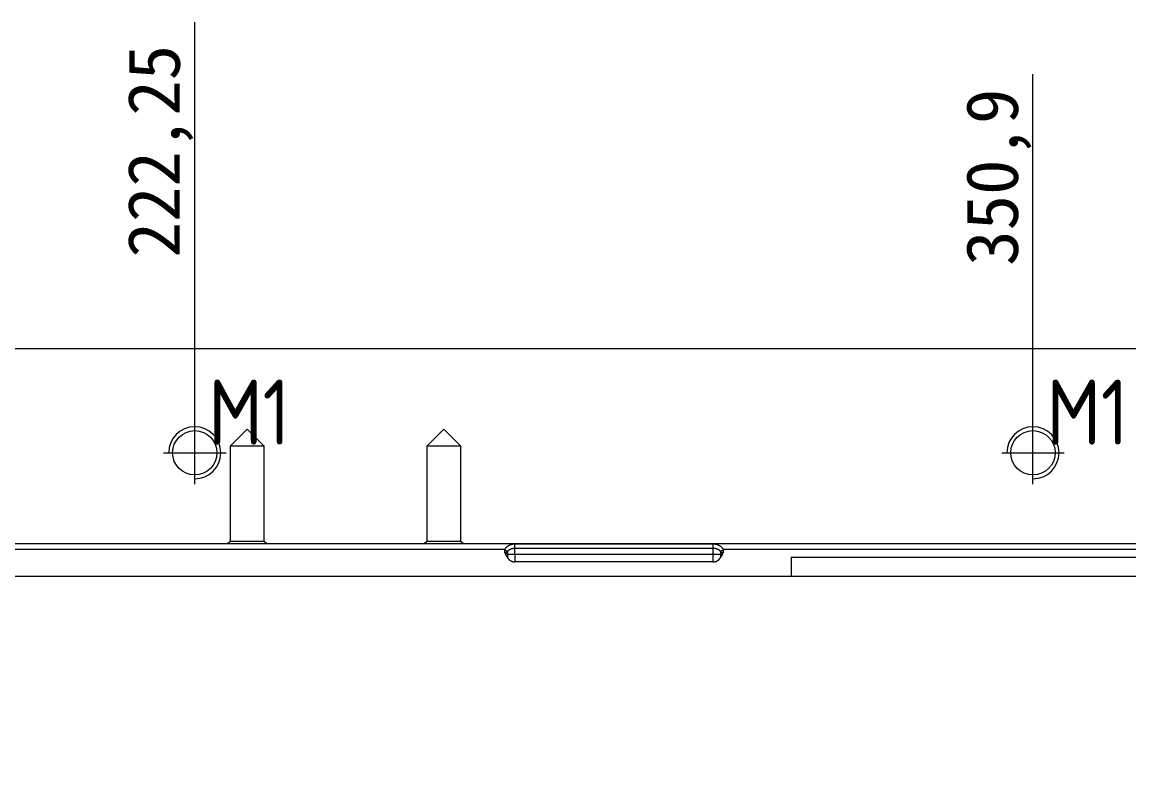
# Model space of a CAD drawing. Header units: millimetres. Extents: x 20884 to 21894, y 60571 to 61138.
# Drawn here: x 21119.2 to 21289.1, y 60817.7 to 60933.9 of the extents above; entities that cross this region are included whole.
import ezdxf

# ---------------------------------------------------------------- set-up
doc = ezdxf.new("R2010")
doc.units = ezdxf.units.MM
doc.linetypes.add('CENTER', pattern=[0])
doc.linetypes.add('DASHED', pattern=[0])
doc.layers.add('dim', color=4, linetype='Continuous')
doc.layers.add('PUNCH', color=2, linetype='Continuous')
doc.layers.add('dim_temp', color=161, linetype='Continuous', lineweight=9)
doc.styles.add('_PUG_ERP', font='txt')
doc.styles.add('gbenor', font='gbenor.shx', dxfattribs={"bigfont": 'gbcbig'})
doc.dimstyles.new('_PUG_ERP', dxfattribs={"dimtxt": 8, "dimasz": 1.5, "dimexe": 0.5, "dimexo": 0.5, "dimgap": 0.5, "dimtad": 1, "dimtxsty": '_PUG_ERP', "dimblk": 'CLOSEDBLANK', "dimcen": 0, "dimclrd": 4, "dimclre": 4, "dimclrt": 3, "dimazin": 3, "dimtfac": 1, "dimtmove": 0, "dimatfit": 3, "dimldrblk": 'CLOSEDBLANK', "dimlwd": 9, "dimlwe": 9})

# ---------------------------------------------------------------- blocks, each defined once
blk = doc.blocks.new('*D1268')
at = {"layer": 'Defpoints', "color": 0}
for p in [(20923.46, 60883.78), (21699.46, 60883.78), (21709.46, 60883.78)]:
    blk.add_point(p, dxfattribs=at)
at = {"layer": 'dim_temp', "color": 4, "lineweight": 9}
blk.add_line((21699.96, 60883.78), (21715.29, 60883.78), dxfattribs=at)
at = {"layer": 'dim_temp', "color": 3, "lineweight": 18, "insert": (21712.63, 60888.28), "char_height": 8, "attachment_point": 5, "style": '_PUG_ERP'}
blk.add_mtext('0', dxfattribs=at)
blk = doc.blocks.new('_ClosedBlank')
blk = doc.blocks.new('*D1269')
at = {"layer": 'Defpoints', "color": 0}
for p in [(20923.46, 60883.78), (21651.86, 60867.78), (21709.46, 60867.78)]:
    blk.add_point(p, dxfattribs=at)
at = {"layer": 'dim_temp', "color": 4, "lineweight": 9}
blk.add_line((21652.36, 60867.78), (21721.77, 60867.78), dxfattribs=at)
at = {"layer": 'dim_temp', "color": 3, "lineweight": 18, "insert": (21715.87, 60872.28), "char_height": 8, "attachment_point": 5, "style": '_PUG_ERP'}
blk.add_mtext('16', dxfattribs=at)
blk = doc.blocks.new('*D1270')
at = {"layer": 'Defpoints', "color": 0}
for p in [(20923.46, 60883.78), (21699.46, 60848.78), (21709.46, 60848.78)]:
    blk.add_point(p, dxfattribs=at)
at = {"layer": 'dim_temp', "color": 4, "lineweight": 9}
blk.add_line((21699.96, 60848.78), (21722.91, 60848.78), dxfattribs=at)
at = {"layer": 'dim_temp', "color": 3, "lineweight": 18, "insert": (21716.44, 60853.28), "char_height": 8, "attachment_point": 5, "style": '_PUG_ERP'}
blk.add_mtext('35', dxfattribs=at)
blk = doc.blocks.new('*D1273')
at = {"layer": 'Defpoints', "color": 0}
for p in [(21699.46, 60893.78), (20923.46, 60883.78), (21699.46, 60883.78)]:
    blk.add_point(p, dxfattribs=at)
at = {"layer": 'dim_temp', "color": 4, "lineweight": 9}
blk.add_line((21699.46, 60884.28), (21699.46, 60914.86), dxfattribs=at)
at = {"layer": 'dim_temp', "color": 3, "lineweight": 18, "insert": (21694.96, 60904.57), "char_height": 8, "attachment_point": 5, "rotation": 90, "style": '_PUG_ERP'}
blk.add_mtext('776', dxfattribs=at)
blk = doc.blocks.new('*D1274')
at = {"layer": 'Defpoints', "color": 0}
for p in [(21651.86, 60893.78), (20923.46, 60883.78), (21651.86, 60867.78)]:
    blk.add_point(p, dxfattribs=at)
at = {"layer": 'dim_temp', "color": 4, "lineweight": 9}
blk.add_line((21651.86, 60868.28), (21651.86, 60926.67), dxfattribs=at)
at = {"layer": 'dim_temp', "color": 3, "lineweight": 18, "insert": (21646.6, 60910.47), "char_height": 8, "attachment_point": 5, "rotation": 90, "style": '_PUG_ERP'}
blk.add_mtext('728,4', dxfattribs=at)
blk = doc.blocks.new('*D1275')
at = {"layer": 'Defpoints', "color": 0}
for p in [(21600.66, 60893.78), (20923.46, 60883.78), (21600.66, 60867.78)]:
    blk.add_point(p, dxfattribs=at)
at = {"layer": 'dim_temp', "color": 4, "lineweight": 9}
blk.add_line((21600.66, 60868.28), (21600.66, 60925.9), dxfattribs=at)
at = {"layer": 'dim_temp', "color": 3, "lineweight": 18, "insert": (21595.4, 60910.09), "char_height": 8, "attachment_point": 5, "rotation": 90, "style": '_PUG_ERP'}
blk.add_mtext('677,2', dxfattribs=at)
blk = doc.blocks.new('*D1276')
at = {"layer": 'Defpoints', "color": 0}
for p in [(21534.66, 60893.78), (20923.46, 60883.78), (21534.66, 60867.78)]:
    blk.add_point(p, dxfattribs=at)
at = {"layer": 'dim_temp', "color": 4, "lineweight": 9}
blk.add_line((21534.66, 60868.28), (21534.66, 60925.9), dxfattribs=at)
at = {"layer": 'dim_temp', "color": 3, "lineweight": 18, "insert": (21529.4, 60910.09), "char_height": 8, "attachment_point": 5, "rotation": 90, "style": '_PUG_ERP'}
blk.add_mtext('611,2', dxfattribs=at)
blk = doc.blocks.new('*D1277')
at = {"layer": 'Defpoints', "color": 0}
for p in [(21467.01, 60893.78), (20923.46, 60883.78), (21467.01, 60867.78)]:
    blk.add_point(p, dxfattribs=at)
at = {"layer": 'dim_temp', "color": 4, "lineweight": 9}
blk.add_line((21467.01, 60868.28), (21467.01, 60933.9), dxfattribs=at)
at = {"layer": 'dim_temp', "color": 3, "lineweight": 18, "insert": (21461.75, 60914.09), "char_height": 8, "attachment_point": 5, "rotation": 90, "style": '_PUG_ERP'}
blk.add_mtext('543,55', dxfattribs=at)
blk = doc.blocks.new('*D1278')
at = {"layer": 'Defpoints', "color": 0}
for p in [(21340.36, 60893.78), (20923.46, 60883.78), (21340.36, 60867.78)]:
    blk.add_point(p, dxfattribs=at)
at = {"layer": 'dim_temp', "color": 4, "lineweight": 9}
blk.add_line((21340.36, 60868.28), (21340.36, 60925.9), dxfattribs=at)
at = {"layer": 'dim_temp', "color": 3, "lineweight": 18, "insert": (21335.1, 60910.09), "char_height": 8, "attachment_point": 5, "rotation": 90, "style": '_PUG_ERP'}
blk.add_mtext('416,9', dxfattribs=at)
blk = doc.blocks.new('*D1279')
at = {"layer": 'Defpoints', "color": 0}
for p in [(21274.36, 60893.78), (20923.46, 60883.78), (21274.36, 60867.78)]:
    blk.add_point(p, dxfattribs=at)
at = {"layer": 'dim_temp', "color": 4, "lineweight": 9}
blk.add_line((21274.36, 60868.28), (21274.36, 60925.9), dxfattribs=at)
at = {"layer": 'dim_temp', "color": 3, "lineweight": 18, "insert": (21269.1, 60910.09), "char_height": 8, "attachment_point": 5, "rotation": 90, "style": '_PUG_ERP'}
blk.add_mtext('350,9', dxfattribs=at)
blk = doc.blocks.new('*D1280')
at = {"layer": 'Defpoints', "color": 0}
for p in [(21145.71, 60893.78), (20923.46, 60883.78), (21145.71, 60867.78)]:
    blk.add_point(p, dxfattribs=at)
at = {"layer": 'dim_temp', "color": 4, "lineweight": 9}
blk.add_line((21145.71, 60868.28), (21145.71, 60933.9), dxfattribs=at)
at = {"layer": 'dim_temp', "color": 3, "lineweight": 18, "insert": (21140.45, 60914.09), "char_height": 8, "attachment_point": 5, "rotation": 90, "style": '_PUG_ERP'}
blk.add_mtext('222,25', dxfattribs=at)
blk = doc.blocks.new('*D1285')
at = {"layer": 'Defpoints', "color": 0}
for p in [(20923.46, 60883.78), (21699.46, 60848.78), (21699.46, 60838.78)]:
    blk.add_point(p, dxfattribs=at)
at = {"layer": 'dim_temp', "color": 4, "lineweight": 9}
blk.add_line((21699.46, 60848.28), (21699.46, 60817.71), dxfattribs=at)
at = {"layer": 'dim_temp', "color": 3, "lineweight": 18, "insert": (21694.96, 60828), "char_height": 8, "attachment_point": 5, "rotation": 90, "style": '_PUG_ERP'}
blk.add_mtext('776', dxfattribs=at)

msp = doc.modelspace()

# ---------------------------------------------------------------- linework, layer by layer
at = {"layer": 'dim', "color": 252, "lineweight": 18}
msp.add_lwpolyline([(21699.461, 60883.784), (21699.461, 60848.784), (20923.461, 60848.784), (20923.461, 60883.784)], close=True, dxfattribs=at)
at = {"layer": 'PUNCH', "color": 151, "linetype": 'Continuous', "lineweight": 18}
for p, q in [((20928.461, 60883.784), (21694.38, 60883.784)), ((21225.295, 60851.034), (21194.827, 60851.034)), ((21694.38, 60848.784), (20928.461, 60848.784))]:
    msp.add_line(p, q, dxfattribs=at)
at = {"layer": 'PUNCH', "color": 1, "linetype": 'CENTER', "lineweight": 18, "ltscale": 0.696889}
for p, q in [((21145.711, 60862.984), (21145.711, 60872.584)), ((21274.361, 60862.984), (21274.361, 60872.584)), ((21140.911, 60867.784), (21150.511, 60867.784)), ((21269.561, 60867.784), (21279.161, 60867.784))]:
    msp.add_line(p, q, dxfattribs=at)
at = {"layer": 'PUNCH', "color": 5, "linetype": 'DASHED', "lineweight": 13, "ltscale": 0.696889}
for p, q in [((21153.761, 60871.387), (21151.158, 60868.784)), ((21156.364, 60868.784), (21153.761, 60871.387)), ((21183.942, 60871.387), (21181.339, 60868.784)), ((21186.545, 60868.784), (21183.942, 60871.387)), ((21151.158, 60868.784), (21151.158, 60854.181)), ((21156.364, 60868.784), (21151.158, 60868.784)), ((21156.364, 60854.181), (21156.364, 60868.784)), ((21181.339, 60868.784), (21181.339, 60854.181)), ((21186.545, 60868.784), (21181.339, 60868.784)), ((21186.545, 60854.181), (21186.545, 60868.784)), ((21151.158, 60854.181), (21150.761, 60853.784)), ((21156.364, 60854.181), (21151.158, 60854.181)), ((21156.761, 60853.784), (21156.364, 60854.181)), ((21181.339, 60854.181), (21180.942, 60853.784)), ((21186.545, 60854.181), (21181.339, 60854.181)), ((21186.942, 60853.784), (21186.545, 60854.181))]:
    msp.add_line(p, q, dxfattribs=at)
at = {"layer": 'PUNCH', "color": 2, "linetype": 'DASHED', "lineweight": 13, "ltscale": 0.696889}
for p, q in [((21694.38, 60853.784), (20928.461, 60853.784)), ((21237.261, 60851.754), (21377.461, 60851.754))]:
    msp.add_line(p, q, dxfattribs=at)
at = {"layer": 'PUNCH', "color": 155, "linetype": 'Continuous', "lineweight": 18}
for p, q in [((21225.295, 60853.748), (21194.827, 60853.748)), ((21194.827, 60852.224), (21194.827, 60853.139)), ((21194.827, 60853.139), (21225.295, 60853.139)), ((21225.295, 60853.139), (21225.295, 60853.748)), ((21225.295, 60852.224), (21225.295, 60853.139)), ((21193.687, 60852.24), (21193.687, 60851.744)), ((21194.827, 60852.224), (21225.295, 60852.224)), ((21194.827, 60852.224), (21194.827, 60851.034)), ((21225.295, 60851.034), (21225.295, 60852.224)), ((21226.435, 60851.744), (21226.435, 60852.24))]:
    msp.add_line(p, q, dxfattribs=at)
at = {"layer": 'PUNCH', "color": 151, "linetype": 'DASHED', "lineweight": 13, "ltscale": 0.696889}
msp.add_line((21237.261, 60851.754), (21237.261, 60848.784), dxfattribs=at)
at = {"layer": 'PUNCH', "color": 155, "linetype": 'Continuous', "lineweight": 18}
for points in [[(21194.827, 60853.748), (21194.792, 60853.748), (21194.756, 60853.747), (21194.721, 60853.746), (21194.686, 60853.743), (21194.65, 60853.741), (21194.615, 60853.737), (21194.58, 60853.733), (21194.545, 60853.729), (21194.509, 60853.723), (21194.474, 60853.718), (21194.439, 60853.711), (21194.405, 60853.704), (21194.37, 60853.696), (21194.335, 60853.688), (21194.301, 60853.679), (21194.267, 60853.67), (21194.232, 60853.66), (21194.199, 60853.649), (21194.165, 60853.638), (21194.131, 60853.626), (21194.098, 60853.614), (21194.065, 60853.6), (21194.033, 60853.587), (21194, 60853.572), (21193.968, 60853.558), (21193.936, 60853.542), (21193.905, 60853.526), (21193.874, 60853.509), (21193.843, 60853.492), (21193.813, 60853.474), (21193.783, 60853.456), (21193.753, 60853.437), (21193.724, 60853.417), (21193.695, 60853.397), (21193.667, 60853.376), (21193.639, 60853.355), (21193.612, 60853.333), (21193.585, 60853.31), (21193.558, 60853.287), (21193.533, 60853.263), (21193.507, 60853.239), (21193.482, 60853.214), (21193.458, 60853.189), (21193.435, 60853.163), (21193.412, 60853.136), (21193.389, 60853.109), (21193.367, 60853.081), (21193.346, 60853.052), (21193.326, 60853.023), (21193.306, 60852.994)], [(21193.709, 60852.608), (21193.723, 60852.63), (21193.737, 60852.652), (21193.751, 60852.674), (21193.766, 60852.694), (21193.782, 60852.715), (21193.798, 60852.734), (21193.815, 60852.754), (21193.833, 60852.772), (21193.851, 60852.791), (21193.869, 60852.808), (21193.888, 60852.826), (21193.908, 60852.843), (21193.928, 60852.859), (21193.949, 60852.875), (21193.97, 60852.89), (21193.991, 60852.905), (21194.013, 60852.919), (21194.035, 60852.933), (21194.057, 60852.946), (21194.08, 60852.959), (21194.103, 60852.971), (21194.126, 60852.983), (21194.149, 60852.994), (21194.173, 60853.004), (21194.197, 60853.015), (21194.221, 60853.024), (21194.245, 60853.034), (21194.269, 60853.043), (21194.294, 60853.051), (21194.319, 60853.059), (21194.343, 60853.067), (21194.368, 60853.074), (21194.393, 60853.081), (21194.418, 60853.088), (21194.443, 60853.094), (21194.468, 60853.099), (21194.494, 60853.105), (21194.519, 60853.11), (21194.544, 60853.114), (21194.57, 60853.118), (21194.595, 60853.122), (21194.621, 60853.126), (21194.646, 60853.129), (21194.672, 60853.131), (21194.698, 60853.133), (21194.723, 60853.135), (21194.749, 60853.137), (21194.775, 60853.138), (21194.801, 60853.138), (21194.827, 60853.139)], [(21194.827, 60853.139), (21194.827, 60853.149), (21194.827, 60853.16), (21194.827, 60853.171), (21194.827, 60853.182), (21194.827, 60853.193), (21194.827, 60853.204), (21194.827, 60853.215), (21194.827, 60853.226), (21194.827, 60853.237), (21194.827, 60853.249), (21194.827, 60853.26), (21194.827, 60853.272), (21194.827, 60853.284), (21194.827, 60853.296), (21194.827, 60853.307), (21194.827, 60853.319), (21194.827, 60853.331), (21194.827, 60853.344), (21194.827, 60853.356), (21194.827, 60853.368), (21194.827, 60853.38), (21194.827, 60853.393), (21194.827, 60853.405), (21194.827, 60853.417), (21194.827, 60853.43), (21194.827, 60853.442), (21194.827, 60853.455), (21194.827, 60853.468), (21194.827, 60853.48), (21194.827, 60853.493), (21194.827, 60853.506), (21194.827, 60853.518), (21194.827, 60853.531), (21194.827, 60853.544), (21194.827, 60853.557), (21194.827, 60853.57), (21194.827, 60853.582), (21194.827, 60853.595), (21194.827, 60853.608), (21194.827, 60853.621), (21194.827, 60853.634), (21194.827, 60853.646), (21194.827, 60853.659), (21194.827, 60853.672), (21194.827, 60853.685), (21194.827, 60853.698), (21194.827, 60853.71), (21194.827, 60853.723), (21194.827, 60853.736), (21194.827, 60853.748)], [(21226.816, 60852.994), (21226.797, 60853.023), (21226.776, 60853.052), (21226.755, 60853.08), (21226.734, 60853.108), (21226.712, 60853.135), (21226.689, 60853.161), (21226.665, 60853.188), (21226.641, 60853.213), (21226.616, 60853.238), (21226.59, 60853.263), (21226.564, 60853.287), (21226.537, 60853.311), (21226.51, 60853.334), (21226.483, 60853.356), (21226.455, 60853.377), (21226.427, 60853.398), (21226.398, 60853.419), (21226.369, 60853.438), (21226.339, 60853.458), (21226.309, 60853.476), (21226.279, 60853.494), (21226.248, 60853.511), (21226.217, 60853.528), (21226.185, 60853.544), (21226.153, 60853.56), (21226.121, 60853.575), (21226.088, 60853.589), (21226.056, 60853.603), (21226.023, 60853.616), (21225.99, 60853.628), (21225.956, 60853.64), (21225.923, 60853.651), (21225.889, 60853.661), (21225.855, 60853.671), (21225.821, 60853.681), (21225.787, 60853.689), (21225.753, 60853.697), (21225.718, 60853.705), (21225.684, 60853.712), (21225.649, 60853.718), (21225.614, 60853.724), (21225.578, 60853.729), (21225.543, 60853.734), (21225.508, 60853.738), (21225.473, 60853.741), (21225.437, 60853.744), (21225.402, 60853.746), (21225.366, 60853.747), (21225.331, 60853.748), (21225.295, 60853.748)], [(21225.295, 60853.139), (21225.321, 60853.139), (21225.347, 60853.138), (21225.373, 60853.137), (21225.399, 60853.136), (21225.424, 60853.134), (21225.45, 60853.132), (21225.476, 60853.13), (21225.501, 60853.127), (21225.527, 60853.124), (21225.552, 60853.12), (21225.578, 60853.116), (21225.603, 60853.112), (21225.628, 60853.107), (21225.654, 60853.102), (21225.679, 60853.096), (21225.704, 60853.091), (21225.729, 60853.084), (21225.754, 60853.077), (21225.779, 60853.07), (21225.803, 60853.063), (21225.828, 60853.054), (21225.853, 60853.046), (21225.877, 60853.037), (21225.901, 60853.027), (21225.925, 60853.017), (21225.949, 60853.007), (21225.972, 60852.996), (21225.996, 60852.985), (21226.019, 60852.973), (21226.042, 60852.961), (21226.064, 60852.948), (21226.086, 60852.935), (21226.108, 60852.921), (21226.13, 60852.906), (21226.151, 60852.892), (21226.172, 60852.876), (21226.192, 60852.861), (21226.212, 60852.844), (21226.232, 60852.828), (21226.251, 60852.81), (21226.27, 60852.792), (21226.288, 60852.774), (21226.306, 60852.755), (21226.323, 60852.735), (21226.34, 60852.715), (21226.356, 60852.695), (21226.371, 60852.674), (21226.386, 60852.652), (21226.4, 60852.63), (21226.413, 60852.608)], [(20928.461, 60852.994), (21193.306, 60852.994)], [(21193.687, 60852.24), (21193.708, 60852.239), (21193.729, 60852.239), (21193.75, 60852.238), (21193.771, 60852.238), (21193.792, 60852.237), (21193.814, 60852.236), (21193.835, 60852.236), (21193.857, 60852.235), (21193.878, 60852.234), (21193.9, 60852.234), (21193.922, 60852.233), (21193.944, 60852.232), (21193.966, 60852.232), (21193.989, 60852.231), (21194.011, 60852.231), (21194.033, 60852.23), (21194.056, 60852.23), (21194.078, 60852.229), (21194.101, 60852.229), (21194.124, 60852.228), (21194.147, 60852.228), (21194.169, 60852.228), (21194.192, 60852.227), (21194.215, 60852.227), (21194.238, 60852.227), (21194.262, 60852.226), (21194.285, 60852.226), (21194.308, 60852.226), (21194.331, 60852.226), (21194.355, 60852.225), (21194.378, 60852.225), (21194.401, 60852.225), (21194.425, 60852.225), (21194.448, 60852.225), (21194.472, 60852.225), (21194.495, 60852.225), (21194.519, 60852.225), (21194.542, 60852.224), (21194.566, 60852.224), (21194.589, 60852.224), (21194.613, 60852.224), (21194.637, 60852.224), (21194.66, 60852.224), (21194.684, 60852.224), (21194.708, 60852.224), (21194.732, 60852.224), (21194.756, 60852.224), (21194.779, 60852.224), (21194.803, 60852.224), (21194.827, 60852.224)], [(21225.295, 60852.224), (21225.319, 60852.224), (21225.343, 60852.224), (21225.367, 60852.224), (21225.391, 60852.224), (21225.415, 60852.224), (21225.438, 60852.224), (21225.462, 60852.225), (21225.486, 60852.225), (21225.51, 60852.225), (21225.533, 60852.225), (21225.557, 60852.225), (21225.581, 60852.225), (21225.604, 60852.225), (21225.628, 60852.225), (21225.651, 60852.226), (21225.675, 60852.226), (21225.698, 60852.226), (21225.722, 60852.226), (21225.745, 60852.227), (21225.768, 60852.227), (21225.792, 60852.227), (21225.815, 60852.227), (21225.838, 60852.228), (21225.862, 60852.228), (21225.885, 60852.228), (21225.908, 60852.229), (21225.931, 60852.229), (21225.954, 60852.229), (21225.977, 60852.23), (21226, 60852.23), (21226.022, 60852.23), (21226.045, 60852.231), (21226.067, 60852.231), (21226.09, 60852.232), (21226.112, 60852.232), (21226.134, 60852.233), (21226.156, 60852.233), (21226.178, 60852.233), (21226.2, 60852.234), (21226.222, 60852.234), (21226.244, 60852.235), (21226.266, 60852.235), (21226.287, 60852.236), (21226.309, 60852.237), (21226.33, 60852.237), (21226.351, 60852.238), (21226.372, 60852.238), (21226.394, 60852.239), (21226.415, 60852.239), (21226.435, 60852.24)], [(21226.413, 60852.608), (21226.42, 60852.604), (21226.427, 60852.601), (21226.435, 60852.597), (21226.442, 60852.593), (21226.449, 60852.589), (21226.457, 60852.585), (21226.464, 60852.582), (21226.471, 60852.578), (21226.479, 60852.574), (21226.486, 60852.571), (21226.494, 60852.567), (21226.501, 60852.563), (21226.508, 60852.559), (21226.516, 60852.556), (21226.523, 60852.552), (21226.531, 60852.548), (21226.538, 60852.545), (21226.546, 60852.541), (21226.553, 60852.537), (21226.56, 60852.534), (21226.568, 60852.53), (21226.575, 60852.526), (21226.583, 60852.523), (21226.591, 60852.519), (21226.598, 60852.515), (21226.606, 60852.512), (21226.613, 60852.508), (21226.621, 60852.504), (21226.628, 60852.501), (21226.636, 60852.497), (21226.644, 60852.493), (21226.651, 60852.49), (21226.659, 60852.486), (21226.666, 60852.483), (21226.674, 60852.479), (21226.682, 60852.475), (21226.689, 60852.472), (21226.697, 60852.468), (21226.705, 60852.465), (21226.713, 60852.461), (21226.72, 60852.457), (21226.728, 60852.454), (21226.736, 60852.45), (21226.743, 60852.447), (21226.751, 60852.443), (21226.759, 60852.439), (21226.767, 60852.436), (21226.775, 60852.432), (21226.782, 60852.429), (21226.79, 60852.425)], [(21226.435, 60852.24), (21226.441, 60852.24), (21226.447, 60852.24), (21226.452, 60852.241), (21226.458, 60852.241), (21226.463, 60852.241), (21226.469, 60852.241), (21226.475, 60852.241), (21226.48, 60852.241), (21226.486, 60852.242), (21226.492, 60852.242), (21226.497, 60852.242), (21226.503, 60852.242), (21226.509, 60852.242), (21226.514, 60852.242), (21226.52, 60852.242), (21226.526, 60852.243), (21226.532, 60852.243), (21226.537, 60852.243), (21226.543, 60852.243), (21226.549, 60852.243), (21226.555, 60852.243), (21226.56, 60852.243), (21226.566, 60852.244), (21226.572, 60852.244), (21226.578, 60852.244), (21226.584, 60852.244), (21226.59, 60852.244), (21226.595, 60852.244), (21226.601, 60852.244), (21226.607, 60852.244), (21226.613, 60852.245), (21226.619, 60852.245), (21226.625, 60852.245), (21226.631, 60852.245), (21226.637, 60852.245), (21226.643, 60852.245), (21226.648, 60852.245), (21226.654, 60852.245), (21226.66, 60852.246), (21226.666, 60852.246), (21226.672, 60852.246), (21226.678, 60852.246), (21226.684, 60852.246), (21226.69, 60852.246), (21226.696, 60852.246), (21226.702, 60852.246), (21226.708, 60852.246), (21226.715, 60852.247), (21226.721, 60852.247), (21226.727, 60852.247)], [(21226.816, 60852.994), (21433.306, 60852.994)]]:
    msp.add_lwpolyline(points, dxfattribs=at)
at = {"layer": 'PUNCH', "color": 151, "linetype": 'Continuous', "lineweight": 18}
for points in [[(21193.305, 60852.825), (21193.305, 60852.828), (21193.305, 60852.832), (21193.305, 60852.835), (21193.305, 60852.838), (21193.305, 60852.842), (21193.305, 60852.845), (21193.304, 60852.848), (21193.304, 60852.852), (21193.304, 60852.855), (21193.304, 60852.859), (21193.304, 60852.862), (21193.304, 60852.865), (21193.304, 60852.869), (21193.304, 60852.872), (21193.304, 60852.875), (21193.304, 60852.879), (21193.304, 60852.882), (21193.304, 60852.886), (21193.303, 60852.889), (21193.303, 60852.892), (21193.303, 60852.896), (21193.303, 60852.899), (21193.303, 60852.903), (21193.303, 60852.906), (21193.303, 60852.909), (21193.303, 60852.913), (21193.303, 60852.916), (21193.303, 60852.919), (21193.304, 60852.923), (21193.304, 60852.926), (21193.304, 60852.93), (21193.304, 60852.933), (21193.304, 60852.936), (21193.304, 60852.94), (21193.304, 60852.943), (21193.304, 60852.947), (21193.304, 60852.95), (21193.304, 60852.953), (21193.304, 60852.957), (21193.304, 60852.96), (21193.304, 60852.963), (21193.305, 60852.967), (21193.305, 60852.97), (21193.305, 60852.974), (21193.305, 60852.977), (21193.305, 60852.98), (21193.305, 60852.984), (21193.306, 60852.987), (21193.306, 60852.99), (21193.306, 60852.994)], [(21193.709, 60852.608), (21193.702, 60852.612), (21193.694, 60852.616), (21193.687, 60852.62), (21193.68, 60852.624), (21193.672, 60852.628), (21193.665, 60852.632), (21193.657, 60852.637), (21193.649, 60852.641), (21193.642, 60852.645), (21193.634, 60852.649), (21193.626, 60852.653), (21193.619, 60852.657), (21193.611, 60852.661), (21193.603, 60852.666), (21193.595, 60852.67), (21193.587, 60852.674), (21193.579, 60852.678), (21193.571, 60852.683), (21193.563, 60852.687), (21193.555, 60852.691), (21193.547, 60852.695), (21193.539, 60852.7), (21193.531, 60852.704), (21193.523, 60852.708), (21193.515, 60852.713), (21193.506, 60852.717), (21193.498, 60852.721), (21193.49, 60852.726), (21193.482, 60852.73), (21193.473, 60852.734), (21193.465, 60852.739), (21193.457, 60852.743), (21193.448, 60852.747), (21193.44, 60852.752), (21193.431, 60852.756), (21193.423, 60852.761), (21193.414, 60852.765), (21193.406, 60852.769), (21193.397, 60852.774), (21193.389, 60852.778), (21193.38, 60852.783), (21193.372, 60852.787), (21193.363, 60852.792), (21193.355, 60852.796), (21193.346, 60852.8), (21193.337, 60852.805), (21193.329, 60852.809), (21193.32, 60852.814), (21193.312, 60852.818), (21193.303, 60852.822)], [(21193.329, 60852.427), (21193.328, 60852.435), (21193.328, 60852.443), (21193.328, 60852.451), (21193.327, 60852.459), (21193.327, 60852.467), (21193.326, 60852.475), (21193.326, 60852.483), (21193.325, 60852.491), (21193.325, 60852.499), (21193.325, 60852.507), (21193.324, 60852.515), (21193.324, 60852.522), (21193.323, 60852.53), (21193.323, 60852.538), (21193.322, 60852.546), (21193.322, 60852.554), (21193.321, 60852.562), (21193.321, 60852.57), (21193.32, 60852.578), (21193.32, 60852.586), (21193.319, 60852.594), (21193.319, 60852.602), (21193.319, 60852.61), (21193.318, 60852.618), (21193.318, 60852.626), (21193.317, 60852.634), (21193.317, 60852.642), (21193.316, 60852.649), (21193.316, 60852.657), (21193.315, 60852.665), (21193.315, 60852.673), (21193.314, 60852.681), (21193.313, 60852.689), (21193.313, 60852.697), (21193.312, 60852.705), (21193.312, 60852.713), (21193.311, 60852.721), (21193.311, 60852.729), (21193.31, 60852.737), (21193.31, 60852.745), (21193.309, 60852.753), (21193.309, 60852.761), (21193.308, 60852.769), (21193.307, 60852.777), (21193.307, 60852.785), (21193.306, 60852.793), (21193.306, 60852.801), (21193.305, 60852.809), (21193.304, 60852.817), (21193.304, 60852.825)], [(21193.331, 60852.427), (21193.338, 60852.43), (21193.346, 60852.434), (21193.354, 60852.437), (21193.362, 60852.441), (21193.37, 60852.445), (21193.377, 60852.448), (21193.385, 60852.452), (21193.393, 60852.455), (21193.401, 60852.459), (21193.408, 60852.463), (21193.416, 60852.466), (21193.424, 60852.47), (21193.432, 60852.473), (21193.439, 60852.477), (21193.447, 60852.481), (21193.455, 60852.484), (21193.462, 60852.488), (21193.47, 60852.491), (21193.478, 60852.495), (21193.485, 60852.499), (21193.493, 60852.502), (21193.501, 60852.506), (21193.508, 60852.509), (21193.516, 60852.513), (21193.523, 60852.517), (21193.531, 60852.52), (21193.539, 60852.524), (21193.546, 60852.528), (21193.554, 60852.531), (21193.561, 60852.535), (21193.569, 60852.538), (21193.576, 60852.542), (21193.584, 60852.546), (21193.591, 60852.549), (21193.599, 60852.553), (21193.606, 60852.557), (21193.614, 60852.56), (21193.621, 60852.564), (21193.628, 60852.568), (21193.636, 60852.571), (21193.643, 60852.575), (21193.651, 60852.579), (21193.658, 60852.582), (21193.665, 60852.586), (21193.673, 60852.59), (21193.68, 60852.593), (21193.687, 60852.597), (21193.695, 60852.601), (21193.702, 60852.605), (21193.709, 60852.608)], [(21193.332, 60852.428), (21193.332, 60852.424), (21193.333, 60852.42), (21193.333, 60852.416), (21193.333, 60852.412), (21193.334, 60852.408), (21193.334, 60852.405), (21193.335, 60852.401), (21193.336, 60852.397), (21193.336, 60852.393), (21193.337, 60852.389), (21193.338, 60852.385), (21193.339, 60852.382), (21193.34, 60852.378), (21193.34, 60852.374), (21193.341, 60852.37), (21193.342, 60852.366), (21193.343, 60852.363), (21193.345, 60852.359), (21193.346, 60852.355), (21193.347, 60852.352), (21193.348, 60852.348), (21193.349, 60852.344), (21193.351, 60852.341), (21193.352, 60852.337), (21193.353, 60852.333), (21193.355, 60852.33), (21193.356, 60852.326), (21193.357, 60852.323), (21193.359, 60852.319), (21193.36, 60852.315), (21193.362, 60852.312), (21193.363, 60852.308), (21193.365, 60852.305), (21193.367, 60852.301), (21193.368, 60852.298), (21193.37, 60852.294), (21193.372, 60852.291), (21193.373, 60852.287), (21193.375, 60852.284), (21193.377, 60852.281), (21193.379, 60852.277), (21193.38, 60852.274), (21193.382, 60852.27), (21193.384, 60852.267), (21193.386, 60852.264), (21193.388, 60852.26), (21193.39, 60852.257), (21193.392, 60852.253), (21193.394, 60852.25), (21193.396, 60852.247)], [(21193.687, 60851.744), (21193.681, 60851.754), (21193.676, 60851.764), (21193.67, 60851.774), (21193.664, 60851.784), (21193.659, 60851.794), (21193.653, 60851.804), (21193.647, 60851.814), (21193.641, 60851.824), (21193.636, 60851.834), (21193.63, 60851.845), (21193.624, 60851.855), (21193.619, 60851.865), (21193.613, 60851.875), (21193.607, 60851.885), (21193.601, 60851.895), (21193.596, 60851.905), (21193.59, 60851.915), (21193.584, 60851.925), (21193.578, 60851.935), (21193.572, 60851.945), (21193.567, 60851.955), (21193.561, 60851.965), (21193.555, 60851.975), (21193.549, 60851.985), (21193.543, 60851.995), (21193.538, 60852.005), (21193.532, 60852.015), (21193.526, 60852.025), (21193.52, 60852.035), (21193.514, 60852.045), (21193.508, 60852.055), (21193.502, 60852.065), (21193.497, 60852.075), (21193.491, 60852.086), (21193.485, 60852.096), (21193.479, 60852.106), (21193.473, 60852.116), (21193.467, 60852.126), (21193.461, 60852.136), (21193.455, 60852.146), (21193.449, 60852.156), (21193.443, 60852.166), (21193.437, 60852.176), (21193.431, 60852.186), (21193.426, 60852.196), (21193.42, 60852.206), (21193.414, 60852.216), (21193.408, 60852.227), (21193.402, 60852.237), (21193.396, 60852.247)], [(21193.687, 60851.744), (21193.701, 60851.72), (21193.715, 60851.696), (21193.73, 60851.672), (21193.745, 60851.648), (21193.761, 60851.625), (21193.776, 60851.602), (21193.793, 60851.579), (21193.809, 60851.557), (21193.826, 60851.535), (21193.844, 60851.513), (21193.862, 60851.492), (21193.88, 60851.471), (21193.898, 60851.45), (21193.918, 60851.43), (21193.937, 60851.41), (21193.957, 60851.39), (21193.978, 60851.371), (21193.998, 60851.352), (21194.019, 60851.334), (21194.041, 60851.316), (21194.063, 60851.298), (21194.085, 60851.281), (21194.107, 60851.265), (21194.13, 60851.249), (21194.153, 60851.234), (21194.177, 60851.219), (21194.201, 60851.204), (21194.225, 60851.19), (21194.25, 60851.177), (21194.275, 60851.164), (21194.301, 60851.152), (21194.327, 60851.14), (21194.353, 60851.128), (21194.379, 60851.118), (21194.406, 60851.108), (21194.433, 60851.098), (21194.46, 60851.09), (21194.487, 60851.082), (21194.514, 60851.074), (21194.542, 60851.067), (21194.57, 60851.061), (21194.598, 60851.055), (21194.626, 60851.05), (21194.654, 60851.046), (21194.682, 60851.042), (21194.711, 60851.039), (21194.74, 60851.037), (21194.769, 60851.035), (21194.798, 60851.034), (21194.827, 60851.034)], [(21225.295, 60851.034), (21225.324, 60851.034), (21225.353, 60851.035), (21225.382, 60851.037), (21225.41, 60851.039), (21225.439, 60851.042), (21225.467, 60851.046), (21225.495, 60851.05), (21225.523, 60851.055), (21225.551, 60851.061), (21225.579, 60851.067), (21225.607, 60851.074), (21225.634, 60851.081), (21225.661, 60851.089), (21225.689, 60851.098), (21225.716, 60851.108), (21225.742, 60851.118), (21225.769, 60851.128), (21225.795, 60851.139), (21225.821, 60851.151), (21225.846, 60851.164), (21225.871, 60851.176), (21225.896, 60851.19), (21225.92, 60851.204), (21225.944, 60851.218), (21225.968, 60851.233), (21225.991, 60851.248), (21226.014, 60851.264), (21226.037, 60851.281), (21226.059, 60851.298), (21226.081, 60851.315), (21226.103, 60851.333), (21226.124, 60851.352), (21226.144, 60851.37), (21226.165, 60851.39), (21226.185, 60851.409), (21226.204, 60851.429), (21226.223, 60851.449), (21226.242, 60851.47), (21226.26, 60851.491), (21226.278, 60851.512), (21226.295, 60851.534), (21226.312, 60851.556), (21226.329, 60851.579), (21226.345, 60851.601), (21226.361, 60851.624), (21226.377, 60851.648), (21226.392, 60851.672), (21226.407, 60851.696), (21226.421, 60851.72), (21226.435, 60851.744)], [(21226.727, 60852.247), (21226.721, 60852.237), (21226.715, 60852.227), (21226.709, 60852.216), (21226.703, 60852.206), (21226.697, 60852.196), (21226.691, 60852.186), (21226.685, 60852.176), (21226.679, 60852.166), (21226.673, 60852.156), (21226.667, 60852.146), (21226.661, 60852.136), (21226.655, 60852.126), (21226.649, 60852.116), (21226.643, 60852.106), (21226.638, 60852.096), (21226.632, 60852.086), (21226.626, 60852.075), (21226.62, 60852.065), (21226.614, 60852.055), (21226.608, 60852.045), (21226.602, 60852.035), (21226.596, 60852.025), (21226.591, 60852.015), (21226.585, 60852.005), (21226.579, 60851.995), (21226.573, 60851.985), (21226.567, 60851.975), (21226.561, 60851.965), (21226.556, 60851.955), (21226.55, 60851.945), (21226.544, 60851.935), (21226.538, 60851.925), (21226.532, 60851.915), (21226.527, 60851.905), (21226.521, 60851.895), (21226.515, 60851.885), (21226.509, 60851.875), (21226.504, 60851.865), (21226.498, 60851.855), (21226.492, 60851.845), (21226.487, 60851.834), (21226.481, 60851.824), (21226.475, 60851.814), (21226.469, 60851.804), (21226.464, 60851.794), (21226.458, 60851.784), (21226.452, 60851.774), (21226.447, 60851.764), (21226.441, 60851.754), (21226.435, 60851.744)], [(21226.727, 60852.247), (21226.729, 60852.25), (21226.731, 60852.253), (21226.732, 60852.257), (21226.734, 60852.26), (21226.736, 60852.263), (21226.738, 60852.267), (21226.74, 60852.27), (21226.742, 60852.273), (21226.743, 60852.277), (21226.745, 60852.28), (21226.747, 60852.283), (21226.749, 60852.287), (21226.75, 60852.29), (21226.752, 60852.294), (21226.754, 60852.297), (21226.755, 60852.3), (21226.757, 60852.304), (21226.758, 60852.307), (21226.76, 60852.311), (21226.761, 60852.314), (21226.763, 60852.318), (21226.764, 60852.321), (21226.766, 60852.325), (21226.767, 60852.328), (21226.769, 60852.332), (21226.77, 60852.335), (21226.771, 60852.339), (21226.772, 60852.343), (21226.774, 60852.346), (21226.775, 60852.35), (21226.776, 60852.354), (21226.777, 60852.357), (21226.778, 60852.361), (21226.779, 60852.365), (21226.78, 60852.368), (21226.781, 60852.372), (21226.782, 60852.376), (21226.783, 60852.379), (21226.784, 60852.383), (21226.785, 60852.387), (21226.786, 60852.391), (21226.786, 60852.394), (21226.787, 60852.398), (21226.788, 60852.402), (21226.788, 60852.406), (21226.789, 60852.41), (21226.789, 60852.413), (21226.79, 60852.417), (21226.79, 60852.421), (21226.79, 60852.425)], [(21226.817, 60852.821), (21226.816, 60852.813), (21226.816, 60852.805), (21226.815, 60852.797), (21226.815, 60852.789), (21226.815, 60852.781), (21226.814, 60852.773), (21226.814, 60852.765), (21226.813, 60852.758), (21226.813, 60852.75), (21226.812, 60852.742), (21226.812, 60852.734), (21226.811, 60852.726), (21226.811, 60852.718), (21226.81, 60852.71), (21226.81, 60852.702), (21226.809, 60852.694), (21226.809, 60852.686), (21226.808, 60852.678), (21226.808, 60852.67), (21226.807, 60852.662), (21226.807, 60852.654), (21226.806, 60852.647), (21226.806, 60852.639), (21226.805, 60852.631), (21226.805, 60852.623), (21226.804, 60852.615), (21226.804, 60852.607), (21226.803, 60852.599), (21226.802, 60852.591), (21226.802, 60852.583), (21226.801, 60852.575), (21226.801, 60852.567), (21226.8, 60852.559), (21226.8, 60852.551), (21226.799, 60852.544), (21226.799, 60852.536), (21226.798, 60852.528), (21226.797, 60852.52), (21226.797, 60852.512), (21226.796, 60852.504), (21226.796, 60852.496), (21226.795, 60852.488), (21226.794, 60852.48), (21226.794, 60852.472), (21226.793, 60852.464), (21226.793, 60852.457), (21226.792, 60852.449), (21226.791, 60852.441), (21226.791, 60852.433), (21226.79, 60852.425)], [(21226.816, 60852.994), (21226.817, 60852.99), (21226.817, 60852.987), (21226.817, 60852.983), (21226.817, 60852.98), (21226.817, 60852.977), (21226.817, 60852.973), (21226.817, 60852.97), (21226.818, 60852.966), (21226.818, 60852.963), (21226.818, 60852.959), (21226.818, 60852.956), (21226.818, 60852.952), (21226.818, 60852.949), (21226.818, 60852.946), (21226.818, 60852.942), (21226.818, 60852.939), (21226.819, 60852.935), (21226.819, 60852.932), (21226.819, 60852.928), (21226.819, 60852.925), (21226.819, 60852.921), (21226.819, 60852.918), (21226.819, 60852.914), (21226.819, 60852.911), (21226.819, 60852.907), (21226.819, 60852.904), (21226.819, 60852.901), (21226.819, 60852.897), (21226.819, 60852.894), (21226.819, 60852.89), (21226.819, 60852.887), (21226.819, 60852.883), (21226.819, 60852.88), (21226.819, 60852.876), (21226.819, 60852.873), (21226.818, 60852.869), (21226.818, 60852.866), (21226.818, 60852.863), (21226.818, 60852.859), (21226.818, 60852.856), (21226.818, 60852.852), (21226.818, 60852.849), (21226.818, 60852.845), (21226.818, 60852.842), (21226.818, 60852.838), (21226.817, 60852.835), (21226.817, 60852.831), (21226.817, 60852.828), (21226.817, 60852.825), (21226.817, 60852.821)]]:
    msp.add_lwpolyline(points, dxfattribs=at)
at = {"layer": 'PUNCH', "color": 30, "linetype": 'DASHED', "lineweight": 13, "ltscale": 0.696889}
for centre in [(21145.711, 60867.784), (21274.361, 60867.784)]:
    msp.add_circle(centre, 3.403, dxfattribs=at)
at = {"layer": 'PUNCH', "color": 30, "linetype": 'DASHED', "lineweight": 18, "ltscale": 0.696889}
for centre in [(21145.711, 60867.784), (21274.361, 60867.784)]:
    msp.add_arc(centre, 4, 270, 180, dxfattribs=at)
at = {"layer": 'PUNCH', "color": 155, "linetype": 'Continuous', "lineweight": 18}
for centre, major_axis, ratio, start_param, end_param in [((21192.943, 60852.172), (-1.5, 0), 0.052336, 4.1936016, 4.4059283), ((21194.431, 60852.308), (0.045, 1.499), 0.495148, 1.3842639, 1.6310716), ((21226.894, 60852.808), (-0.891, -0.453), 0.046658, 4.7751041, 5.2582723), ((21225.692, 60852.308), (-0.045, 1.499), 0.495148, 4.6521137, 4.898921)]:
    msp.add_ellipse(centre, major_axis=major_axis, ratio=ratio, start_param=start_param, end_param=end_param, dxfattribs=at)

# ---------------------------------------------------------------- texts
at = {"layer": 'dim', "color": 4, "lineweight": 18, "style": 'gbenor'}
for p in [(21147.816, 60869.029), (21276.466, 60869.029)]:
    msp.add_text('M1', height=10, dxfattribs=at).set_placement(p)

# ---------------------------------------------------------------- dimensions: what is measured, and where the dimension line sits
at = {"layer": 'dim_temp', "lineweight": 18}
for feature_location, offset, dtype, origin, picture, middle in [((21467.011, 60867.784), (0, 26), 1, (20923.461, 60883.784), '*D1277', (21461.749, 60914.094)), ((21145.711, 60867.784), (0, 26), 1, (20923.461, 60883.784), '*D1280', (21140.449, 60914.094)), ((21651.861, 60867.784), (0, 26), 1, (20923.461, 60883.784), '*D1274', (21646.599, 60910.475)), ((21600.661, 60867.784), (0, 26), 1, (20923.461, 60883.784), '*D1275', (21595.399, 60910.094)), ((21534.661, 60867.784), (0, 26), 1, (20923.461, 60883.784), '*D1276', (21529.399, 60910.094)), ((21340.361, 60867.784), (0, 26), 1, (20923.461, 60883.784), '*D1278', (21335.099, 60910.094)), ((21274.361, 60867.784), (0, 26), 1, (20923.461, 60883.784), '*D1279', (21269.099, 60910.094)), ((21699.461, 60883.784), (0, 10), 1, (20923.461, 60883.784), '*D1273', (21694.961, 60904.57)), ((21699.461150144, 60883.784496385), (10, 0), 0, (20923.461150144, 60883.784496385), '*D1268', (21712.62781681, 60888.284496385)), ((21651.861, 60867.784), (57.6, 0), 0, (20923.461, 60883.784), '*D1269', (21715.866, 60872.284)), ((21699.461, 60848.784), (10, 0), 0, (20923.461, 60883.784), '*D1270', (21716.437, 60853.284)), ((21699.461, 60848.784), (0, -10), 1, (20923.461, 60883.784), '*D1285', (21694.961, 60827.999))]:
    dim = msp.add_ordinate_dim(feature_location=feature_location, offset=offset, dtype=dtype, origin=origin, dimstyle='_PUG_ERP', dxfattribs=at)
    dim.commit()
    dim.dimension.update_dxf_attribs({"geometry": picture, "text_midpoint": middle})

doc.saveas('drawing.dxf')
